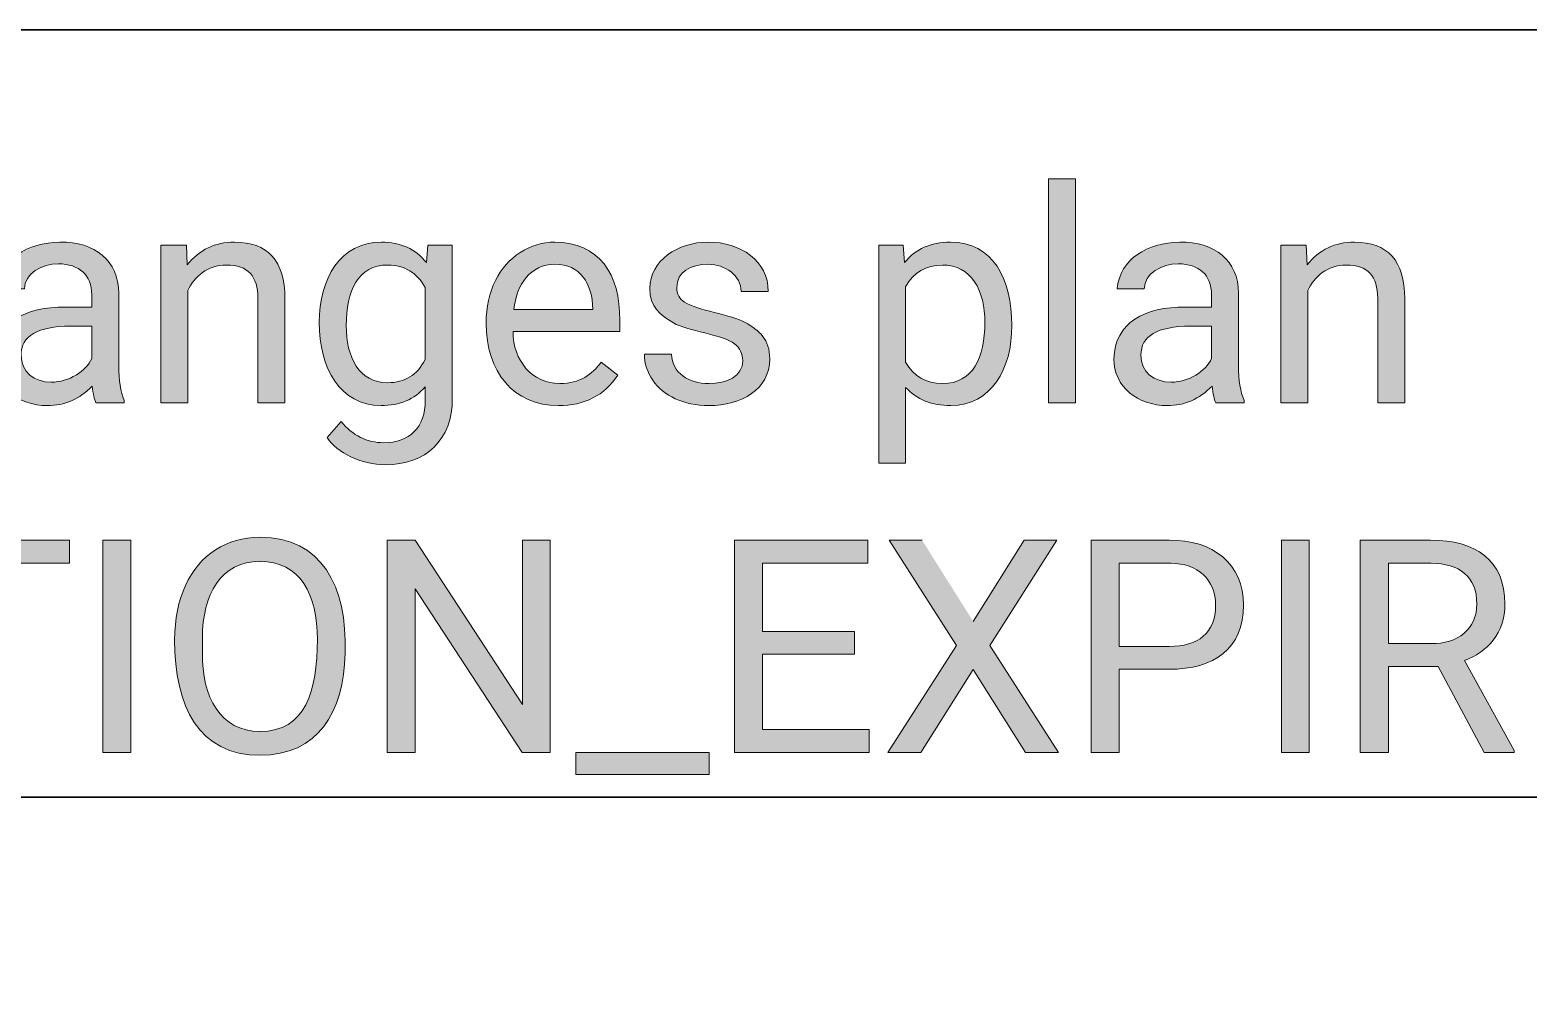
# Model space of a CAD drawing. Extents: x 3 to 1760, y 20 to 1040.
# Drawn here: x 929.1 to 1007.2, y 70 to 120 of the extents above; entities that cross this region are included whole.
import ezdxf

# ---------------------------------------------------------------- set-up
doc = ezdxf.new("R2010")
doc.units = 0
doc.header["$MEASUREMENT"] = 0
doc.layers.add('Layer 1', color=7, linetype='Continuous', lineweight=0)

# ---------------------------------------------------------------- blocks, each defined once
blk = doc.blocks.new('Block_230')
at = {"layer": 'Layer 1', "true_color": 0x282c33, "transparency": 33554687}
h = blk.add_hatch(color=250, dxfattribs=at)
h.dxf.hatch_style = 2
edge = h.paths.add_edge_path()
edge.add_spline(control_points=[(922.292, 107.746), (921.297, 107.746), (920.628, 107.131), (920.287, 106.425), (920.287, 106.425), (920.287, 100.569), (920.287, 100.569), (920.287, 100.569), (918.882, 100.569), (918.882, 100.569), (918.882, 100.569), (918.882, 112.235), (918.882, 112.235), (918.882, 112.235), (920.287, 112.235), (920.287, 112.235), (920.287, 112.235), (920.287, 107.792), (920.287, 107.792), (920.91, 108.559), (921.722, 108.939), (922.717, 108.939), (924.457, 108.939), (925.345, 107.959), (925.345, 105.999), (925.345, 105.999), (925.345, 100.569), (925.345, 100.569), (925.345, 100.569), (923.94, 100.569), (923.94, 100.569), (923.94, 100.569), (923.94, 106.007), (923.94, 106.007), (923.925, 107.169), (923.446, 107.746), (922.292, 107.746)], knot_values=[0, 0, 0, 0, 1, 1, 1, 2, 2, 2, 3, 3, 3, 4, 4, 4, 5, 5, 5, 6, 6, 6, 7, 7, 7, 8, 8, 8, 9, 9, 9, 10, 10, 10, 11, 11, 11, 12, 12, 12, 12], degree=3, periodic=0)
edge.add_line((922.292, 107.746), (922.292, 107.746))
h = blk.add_hatch(color=250, dxfattribs=at)
h.dxf.hatch_style = 2
edge = h.paths.add_edge_path()
edge.add_spline(control_points=[(911.78, 104.784), (911.78, 102.931), (912.365, 101.594), (914.036, 101.564), (915, 101.548), (915.927, 102.27), (915.972, 103.159), (915.972, 103.159), (917.302, 103.159), (917.302, 103.159), (917.119, 101.533), (915.79, 100.417), (914.036, 100.417), (911.635, 100.417), (910.291, 102.255), (910.375, 104.837), (910.458, 107.26), (911.62, 108.886), (914.028, 108.939), (915.828, 108.977), (917.264, 107.686), (917.302, 105.961), (917.302, 105.961), (915.972, 105.961), (915.972, 105.961), (915.919, 106.972), (915.099, 107.8), (914.028, 107.784), (912.441, 107.754), (911.78, 106.523), (911.78, 104.784)], knot_values=[0, 0, 0, 0, 1, 1, 1, 2, 2, 2, 3, 3, 3, 4, 4, 4, 5, 5, 5, 6, 6, 6, 7, 7, 7, 8, 8, 8, 9, 9, 9, 10, 10, 10, 10], degree=3, periodic=0)
edge.add_line((911.78, 104.784), (911.78, 104.784))
h = blk.add_hatch(color=250, dxfattribs=at)
h.dxf.hatch_style = 2
edge = h.paths.add_edge_path()
edge.add_spline(control_points=[(930.647, 108.939), (932.455, 108.969), (933.708, 107.982), (933.708, 106.273), (933.708, 106.273), (933.708, 102.49), (933.708, 102.49), (933.708, 101.738), (933.807, 101.138), (933.997, 100.69), (933.997, 100.69), (933.997, 100.569), (933.997, 100.569), (933.997, 100.569), (932.523, 100.569), (932.523, 100.569), (932.439, 100.728), (932.379, 101.017), (932.326, 101.434), (931.672, 100.758), (930.89, 100.417), (929.986, 100.417), (928.475, 100.417), (927.191, 101.404), (927.214, 102.847), (927.244, 104.754), (928.839, 105.574), (930.936, 105.551), (930.936, 105.551), (932.303, 105.551), (932.303, 105.551), (932.303, 105.551), (932.303, 106.197), (932.303, 106.197), (932.295, 107.222), (931.65, 107.807), (930.563, 107.807), (929.69, 107.807), (928.801, 107.298), (928.794, 106.508), (928.794, 106.508), (927.381, 106.508), (927.381, 106.508), (927.533, 108.065), (928.946, 108.908), (930.647, 108.939)], knot_values=[0, 0, 0, 0, 1, 1, 1, 2, 2, 2, 3, 3, 3, 4, 4, 4, 5, 5, 5, 6, 6, 6, 7, 7, 7, 8, 8, 8, 9, 9, 9, 10, 10, 10, 11, 11, 11, 12, 12, 12, 13, 13, 13, 14, 14, 14, 15, 15, 15, 15], degree=3, periodic=0)
edge = h.paths.add_edge_path()
edge.add_spline(control_points=[(928.619, 103.045), (928.619, 102.156), (929.303, 101.64), (930.191, 101.64), (931.118, 101.64), (932.007, 102.209), (932.303, 102.87), (932.303, 102.87), (932.303, 104.556), (932.303, 104.556), (932.303, 104.556), (931.201, 104.556), (931.201, 104.556), (929.477, 104.556), (928.619, 104.055), (928.619, 103.045)], knot_values=[0, 0, 0, 0, 1, 1, 1, 2, 2, 2, 3, 3, 3, 4, 4, 4, 5, 5, 5, 5], degree=3, periodic=0)
edge.add_line((928.619, 103.045), (928.619, 103.045))
h = blk.add_hatch(color=250, dxfattribs=at)
h.dxf.hatch_style = 2
edge = h.paths.add_edge_path()
edge.add_spline(control_points=[(939.321, 107.746), (938.326, 107.746), (937.658, 107.131), (937.316, 106.425), (937.316, 106.425), (937.316, 100.569), (937.316, 100.569), (937.316, 100.569), (935.911, 100.569), (935.911, 100.569), (935.911, 100.569), (935.911, 108.787), (935.911, 108.787), (935.911, 108.787), (937.24, 108.787), (937.24, 108.787), (937.24, 108.787), (937.285, 107.754), (937.285, 107.754), (937.916, 108.544), (938.736, 108.939), (939.746, 108.939), (941.486, 108.939), (942.374, 107.959), (942.374, 105.999), (942.374, 105.999), (942.374, 100.569), (942.374, 100.569), (942.374, 100.569), (940.969, 100.569), (940.969, 100.569), (940.969, 100.569), (940.969, 106.007), (940.969, 106.007), (940.954, 107.169), (940.475, 107.746), (939.321, 107.746)], knot_values=[0, 0, 0, 0, 1, 1, 1, 2, 2, 2, 3, 3, 3, 4, 4, 4, 5, 5, 5, 6, 6, 6, 7, 7, 7, 8, 8, 8, 9, 9, 9, 10, 10, 10, 11, 11, 11, 12, 12, 12, 12], degree=3, periodic=0)
edge.add_line((939.321, 107.746), (939.321, 107.746))
h = blk.add_hatch(color=250, dxfattribs=at)
h.dxf.hatch_style = 2
edge = h.paths.add_edge_path()
edge.add_spline(control_points=[(947.387, 100.417), (945.253, 100.417), (944.159, 102.384), (944.159, 104.746), (944.159, 107.048), (945.276, 108.939), (947.403, 108.939), (948.405, 108.939), (949.188, 108.582), (949.75, 107.875), (949.75, 107.875), (949.818, 108.787), (949.818, 108.787), (949.818, 108.787), (951.102, 108.787), (951.102, 108.787), (951.102, 108.787), (951.102, 100.766), (951.102, 100.766), (951.132, 98.662), (949.712, 97.318), (947.615, 97.333), (946.362, 97.341), (945.078, 97.948), (944.577, 98.753), (944.577, 98.753), (945.306, 99.596), (945.306, 99.596), (945.906, 98.852), (946.643, 98.48), (947.517, 98.48), (948.884, 98.472), (949.704, 99.308), (949.689, 100.683), (949.689, 100.683), (949.689, 101.389), (949.689, 101.389), (949.127, 100.743), (948.36, 100.417), (947.387, 100.417)], knot_values=[0, 0, 0, 0, 1, 1, 1, 2, 2, 2, 3, 3, 3, 4, 4, 4, 5, 5, 5, 6, 6, 6, 7, 7, 7, 8, 8, 8, 9, 9, 9, 10, 10, 10, 11, 11, 11, 12, 12, 12, 13, 13, 13, 13], degree=3, periodic=0)
edge = h.paths.add_edge_path()
edge.add_spline(control_points=[(947.752, 107.746), (946.165, 107.746), (945.572, 106.394), (945.572, 104.587), (945.572, 102.938), (946.225, 101.609), (947.737, 101.609), (948.625, 101.609), (949.271, 102.012), (949.689, 102.817), (949.689, 102.817), (949.689, 106.569), (949.689, 106.569), (949.256, 107.351), (948.61, 107.746), (947.752, 107.746)], knot_values=[0, 0, 0, 0, 1, 1, 1, 2, 2, 2, 3, 3, 3, 4, 4, 4, 5, 5, 5, 5], degree=3, periodic=0)
edge.add_line((947.752, 107.746), (947.752, 107.746))
h = blk.add_hatch(color=250, dxfattribs=at)
h.dxf.hatch_style = 2
edge = h.paths.add_edge_path()
edge.add_spline(control_points=[(956.707, 101.564), (957.778, 101.564), (958.378, 102.057), (958.872, 102.673), (958.872, 102.673), (959.73, 102.004), (959.73, 102.004), (959.039, 100.948), (958.006, 100.417), (956.631, 100.417), (954.292, 100.409), (952.864, 102.194), (952.864, 104.708), (952.864, 106.402), (953.57, 107.724), (954.633, 108.392), (955.196, 108.757), (955.803, 108.939), (956.456, 108.939), (958.735, 108.924), (959.867, 107.283), (959.836, 104.86), (959.836, 104.86), (959.836, 104.275), (959.836, 104.275), (959.836, 104.275), (954.269, 104.275), (954.269, 104.275), (954.269, 102.779), (955.249, 101.564), (956.707, 101.564)], knot_values=[0, 0, 0, 0, 1, 1, 1, 2, 2, 2, 3, 3, 3, 4, 4, 4, 5, 5, 5, 6, 6, 6, 7, 7, 7, 8, 8, 8, 9, 9, 9, 10, 10, 10, 10], degree=3, periodic=0)
edge = h.paths.add_edge_path()
edge.add_spline(control_points=[(958.431, 105.43), (958.408, 106.797), (957.763, 107.784), (956.456, 107.784), (955.165, 107.784), (954.451, 106.721), (954.314, 105.43), (954.314, 105.43), (958.431, 105.43), (958.431, 105.43)], knot_values=[0, 0, 0, 0, 1, 1, 1, 2, 2, 2, 3, 3, 3, 3], degree=3, periodic=0)
edge.add_line((958.431, 105.43), (958.431, 105.43))
h = blk.add_hatch(color=250, dxfattribs=at)
h.dxf.hatch_style = 2
edge = h.paths.add_edge_path()
edge.add_spline(control_points=[(964.485, 101.564), (965.404, 101.564), (966.247, 101.936), (966.247, 102.749), (966.247, 103.128), (966.095, 103.417), (965.822, 103.637), (965.267, 104.093), (963.285, 104.336), (962.632, 104.723), (961.933, 105.141), (961.401, 105.559), (961.401, 106.531), (961.401, 107.974), (962.859, 108.939), (964.439, 108.939), (966.133, 108.939), (967.584, 107.959), (967.576, 106.372), (967.576, 106.372), (966.163, 106.372), (966.163, 106.372), (966.163, 107.192), (965.328, 107.784), (964.439, 107.784), (963.535, 107.784), (962.806, 107.382), (962.806, 106.577), (962.806, 106.235), (962.943, 105.984), (963.209, 105.809), (963.786, 105.415), (965.723, 105.126), (966.369, 104.754), (967.113, 104.321), (967.652, 103.88), (967.652, 102.847), (967.652, 101.267), (966.171, 100.417), (964.485, 100.417), (963.148, 100.417), (962.1, 100.933), (961.553, 101.738), (961.264, 102.156), (961.12, 102.612), (961.12, 103.098), (961.12, 103.098), (962.525, 103.098), (962.525, 103.098), (962.571, 102.118), (963.406, 101.564), (964.485, 101.564)], knot_values=[0, 0, 0, 0, 1, 1, 1, 2, 2, 2, 3, 3, 3, 4, 4, 4, 5, 5, 5, 6, 6, 6, 7, 7, 7, 8, 8, 8, 9, 9, 9, 10, 10, 10, 11, 11, 11, 12, 12, 12, 13, 13, 13, 14, 14, 14, 15, 15, 15, 16, 16, 16, 17, 17, 17, 17], degree=3, periodic=0)
edge.add_line((964.485, 101.564), (964.485, 101.564))
at = {"layer": 'Layer 1'}
for points, knots in [([(922.292, 107.746), (921.297, 107.746), (920.628, 107.131), (920.287, 106.425), (920.287, 106.425), (920.287, 100.569), (920.287, 100.569), (920.287, 100.569), (918.882, 100.569), (918.882, 100.569), (918.882, 100.569), (918.882, 112.235), (918.882, 112.235), (918.882, 112.235), (920.287, 112.235), (920.287, 112.235), (920.287, 112.235), (920.287, 107.792), (920.287, 107.792), (920.91, 108.559), (921.722, 108.939), (922.717, 108.939), (924.457, 108.939), (925.345, 107.959), (925.345, 105.999), (925.345, 105.999), (925.345, 100.569), (925.345, 100.569), (925.345, 100.569), (923.94, 100.569), (923.94, 100.569), (923.94, 100.569), (923.94, 106.007), (923.94, 106.007), (923.925, 107.169), (923.446, 107.746), (922.292, 107.746)], [0, 0, 0, 0, 1, 1, 1, 2, 2, 2, 3, 3, 3, 4, 4, 4, 5, 5, 5, 6, 6, 6, 7, 7, 7, 8, 8, 8, 9, 9, 9, 10, 10, 10, 11, 11, 11, 12, 12, 12, 12]), ([(911.78, 104.784), (911.78, 102.931), (912.365, 101.594), (914.036, 101.564), (915, 101.548), (915.927, 102.27), (915.972, 103.159), (915.972, 103.159), (917.302, 103.159), (917.302, 103.159), (917.119, 101.533), (915.79, 100.417), (914.036, 100.417), (911.635, 100.417), (910.291, 102.255), (910.375, 104.837), (910.458, 107.26), (911.62, 108.886), (914.028, 108.939), (915.828, 108.977), (917.264, 107.686), (917.302, 105.961), (917.302, 105.961), (915.972, 105.961), (915.972, 105.961), (915.919, 106.972), (915.099, 107.8), (914.028, 107.784), (912.441, 107.754), (911.78, 106.523), (911.78, 104.784)], [0, 0, 0, 0, 1, 1, 1, 2, 2, 2, 3, 3, 3, 4, 4, 4, 5, 5, 5, 6, 6, 6, 7, 7, 7, 8, 8, 8, 9, 9, 9, 10, 10, 10, 10]), ([(930.647, 108.939), (932.455, 108.969), (933.708, 107.982), (933.708, 106.273), (933.708, 106.273), (933.708, 102.49), (933.708, 102.49), (933.708, 101.738), (933.807, 101.138), (933.997, 100.69), (933.997, 100.69), (933.997, 100.569), (933.997, 100.569), (933.997, 100.569), (932.523, 100.569), (932.523, 100.569), (932.439, 100.728), (932.379, 101.017), (932.326, 101.434), (931.672, 100.758), (930.89, 100.417), (929.986, 100.417), (928.475, 100.417), (927.191, 101.404), (927.214, 102.847), (927.244, 104.754), (928.839, 105.574), (930.936, 105.551), (930.936, 105.551), (932.303, 105.551), (932.303, 105.551), (932.303, 105.551), (932.303, 106.197), (932.303, 106.197), (932.295, 107.222), (931.65, 107.807), (930.563, 107.807), (929.69, 107.807), (928.801, 107.298), (928.794, 106.508), (928.794, 106.508), (927.381, 106.508), (927.381, 106.508), (927.533, 108.065), (928.946, 108.908), (930.647, 108.939)], [0, 0, 0, 0, 1, 1, 1, 2, 2, 2, 3, 3, 3, 4, 4, 4, 5, 5, 5, 6, 6, 6, 7, 7, 7, 8, 8, 8, 9, 9, 9, 10, 10, 10, 11, 11, 11, 12, 12, 12, 13, 13, 13, 14, 14, 14, 15, 15, 15, 15]), ([(939.321, 107.746), (938.326, 107.746), (937.658, 107.131), (937.316, 106.425), (937.316, 106.425), (937.316, 100.569), (937.316, 100.569), (937.316, 100.569), (935.911, 100.569), (935.911, 100.569), (935.911, 100.569), (935.911, 108.787), (935.911, 108.787), (935.911, 108.787), (937.24, 108.787), (937.24, 108.787), (937.24, 108.787), (937.285, 107.754), (937.285, 107.754), (937.916, 108.544), (938.736, 108.939), (939.746, 108.939), (941.486, 108.939), (942.374, 107.959), (942.374, 105.999), (942.374, 105.999), (942.374, 100.569), (942.374, 100.569), (942.374, 100.569), (940.969, 100.569), (940.969, 100.569), (940.969, 100.569), (940.969, 106.007), (940.969, 106.007), (940.954, 107.169), (940.475, 107.746), (939.321, 107.746)], [0, 0, 0, 0, 1, 1, 1, 2, 2, 2, 3, 3, 3, 4, 4, 4, 5, 5, 5, 6, 6, 6, 7, 7, 7, 8, 8, 8, 9, 9, 9, 10, 10, 10, 11, 11, 11, 12, 12, 12, 12]), ([(947.387, 100.417), (945.253, 100.417), (944.159, 102.384), (944.159, 104.746), (944.159, 107.048), (945.276, 108.939), (947.403, 108.939), (948.405, 108.939), (949.188, 108.582), (949.75, 107.875), (949.75, 107.875), (949.818, 108.787), (949.818, 108.787), (949.818, 108.787), (951.102, 108.787), (951.102, 108.787), (951.102, 108.787), (951.102, 100.766), (951.102, 100.766), (951.132, 98.662), (949.712, 97.318), (947.615, 97.333), (946.362, 97.341), (945.078, 97.948), (944.577, 98.753), (944.577, 98.753), (945.306, 99.596), (945.306, 99.596), (945.906, 98.852), (946.643, 98.48), (947.517, 98.48), (948.884, 98.472), (949.704, 99.308), (949.689, 100.683), (949.689, 100.683), (949.689, 101.389), (949.689, 101.389), (949.127, 100.743), (948.36, 100.417), (947.387, 100.417)], [0, 0, 0, 0, 1, 1, 1, 2, 2, 2, 3, 3, 3, 4, 4, 4, 5, 5, 5, 6, 6, 6, 7, 7, 7, 8, 8, 8, 9, 9, 9, 10, 10, 10, 11, 11, 11, 12, 12, 12, 13, 13, 13, 13]), ([(956.707, 101.564), (957.778, 101.564), (958.378, 102.057), (958.872, 102.673), (958.872, 102.673), (959.73, 102.004), (959.73, 102.004), (959.039, 100.948), (958.006, 100.417), (956.631, 100.417), (954.292, 100.409), (952.864, 102.194), (952.864, 104.708), (952.864, 106.402), (953.57, 107.724), (954.633, 108.392), (955.196, 108.757), (955.803, 108.939), (956.456, 108.939), (958.735, 108.924), (959.867, 107.283), (959.836, 104.86), (959.836, 104.86), (959.836, 104.275), (959.836, 104.275), (959.836, 104.275), (954.269, 104.275), (954.269, 104.275), (954.269, 102.779), (955.249, 101.564), (956.707, 101.564)], [0, 0, 0, 0, 1, 1, 1, 2, 2, 2, 3, 3, 3, 4, 4, 4, 5, 5, 5, 6, 6, 6, 7, 7, 7, 8, 8, 8, 9, 9, 9, 10, 10, 10, 10]), ([(964.485, 101.564), (965.404, 101.564), (966.247, 101.936), (966.247, 102.749), (966.247, 103.128), (966.095, 103.417), (965.822, 103.637), (965.267, 104.093), (963.285, 104.336), (962.632, 104.723), (961.933, 105.141), (961.401, 105.559), (961.401, 106.531), (961.401, 107.974), (962.859, 108.939), (964.439, 108.939), (966.133, 108.939), (967.584, 107.959), (967.576, 106.372), (967.576, 106.372), (966.163, 106.372), (966.163, 106.372), (966.163, 107.192), (965.328, 107.784), (964.439, 107.784), (963.535, 107.784), (962.806, 107.382), (962.806, 106.577), (962.806, 106.235), (962.943, 105.984), (963.209, 105.809), (963.786, 105.415), (965.723, 105.126), (966.369, 104.754), (967.113, 104.321), (967.652, 103.88), (967.652, 102.847), (967.652, 101.267), (966.171, 100.417), (964.485, 100.417), (963.148, 100.417), (962.1, 100.933), (961.553, 101.738), (961.264, 102.156), (961.12, 102.612), (961.12, 103.098), (961.12, 103.098), (962.525, 103.098), (962.525, 103.098), (962.571, 102.118), (963.406, 101.564), (964.485, 101.564)], [0, 0, 0, 0, 1, 1, 1, 2, 2, 2, 3, 3, 3, 4, 4, 4, 5, 5, 5, 6, 6, 6, 7, 7, 7, 8, 8, 8, 9, 9, 9, 10, 10, 10, 11, 11, 11, 12, 12, 12, 13, 13, 13, 14, 14, 14, 15, 15, 15, 16, 16, 16, 17, 17, 17, 17]), ([(947.752, 107.746), (946.165, 107.746), (945.572, 106.394), (945.572, 104.587), (945.572, 102.938), (946.225, 101.609), (947.737, 101.609), (948.625, 101.609), (949.271, 102.012), (949.689, 102.817), (949.689, 102.817), (949.689, 106.569), (949.689, 106.569), (949.256, 107.351), (948.61, 107.746), (947.752, 107.746)], [0, 0, 0, 0, 1, 1, 1, 2, 2, 2, 3, 3, 3, 4, 4, 4, 5, 5, 5, 5]), ([(958.431, 105.43), (958.408, 106.797), (957.763, 107.784), (956.456, 107.784), (955.165, 107.784), (954.451, 106.721), (954.314, 105.43), (954.314, 105.43), (958.431, 105.43), (958.431, 105.43)], [0, 0, 0, 0, 1, 1, 1, 2, 2, 2, 3, 3, 3, 3]), ([(928.619, 103.045), (928.619, 102.156), (929.303, 101.64), (930.191, 101.64), (931.118, 101.64), (932.007, 102.209), (932.303, 102.87), (932.303, 102.87), (932.303, 104.556), (932.303, 104.556), (932.303, 104.556), (931.201, 104.556), (931.201, 104.556), (929.477, 104.556), (928.619, 104.055), (928.619, 103.045)], [0, 0, 0, 0, 1, 1, 1, 2, 2, 2, 3, 3, 3, 4, 4, 4, 5, 5, 5, 5])]:
    blk.add_open_spline(points, degree=3, knots=knots, dxfattribs=at)
blk = doc.blocks.new('Block_229')
at = {"layer": 'Layer 1'}
blk.add_blockref('Block_230', (0, 0), dxfattribs=at)
blk = doc.blocks.new('Block_232')
at = {"layer": 'Layer 1', "true_color": 0x282c33, "transparency": 33554687}
h = blk.add_hatch(color=250, dxfattribs=at)
h.dxf.hatch_style = 2
edge = h.paths.add_edge_path()
edge.add_spline(control_points=[(983.587, 100.569), (983.587, 100.569), (982.182, 100.569), (982.182, 100.569), (982.182, 100.569), (982.182, 112.235), (982.182, 112.235), (982.182, 112.235), (983.587, 112.235), (983.587, 112.235), (983.587, 112.235), (983.587, 100.569), (983.587, 100.569)], knot_values=[0, 0, 0, 0, 1, 1, 1, 2, 2, 2, 3, 3, 3, 4, 4, 4, 4], degree=3, periodic=0)
edge.add_line((983.587, 100.569), (983.587, 100.569))
h = blk.add_hatch(color=250, dxfattribs=at)
h.dxf.hatch_style = 2
edge = h.paths.add_edge_path()
edge.add_spline(control_points=[(977.071, 108.939), (979.281, 108.939), (980.276, 107.032), (980.276, 104.587), (980.276, 102.331), (979.205, 100.424), (977.093, 100.417), (976.098, 100.417), (975.308, 100.736), (974.739, 101.366), (974.739, 101.366), (974.739, 97.409), (974.739, 97.409), (974.739, 97.409), (973.334, 97.409), (973.334, 97.409), (973.334, 97.409), (973.334, 108.787), (973.334, 108.787), (973.334, 108.787), (974.617, 108.787), (974.617, 108.787), (974.617, 108.787), (974.686, 107.875), (974.686, 107.875), (975.255, 108.582), (976.053, 108.939), (977.071, 108.939)], knot_values=[0, 0, 0, 0, 1, 1, 1, 2, 2, 2, 3, 3, 3, 4, 4, 4, 5, 5, 5, 6, 6, 6, 7, 7, 7, 8, 8, 8, 9, 9, 9, 9], degree=3, periodic=0)
edge = h.paths.add_edge_path()
edge.add_spline(control_points=[(976.668, 101.564), (978.24, 101.564), (978.871, 102.931), (978.871, 104.746), (978.871, 106.402), (978.172, 107.746), (976.653, 107.746), (975.802, 107.746), (975.164, 107.367), (974.739, 106.615), (974.739, 106.615), (974.739, 102.688), (974.739, 102.688), (975.156, 101.936), (975.802, 101.564), (976.668, 101.564)], knot_values=[0, 0, 0, 0, 1, 1, 1, 2, 2, 2, 3, 3, 3, 4, 4, 4, 5, 5, 5, 5], degree=3, periodic=0)
edge.add_line((976.668, 101.564), (976.668, 101.564))
h = blk.add_hatch(color=250, dxfattribs=at)
h.dxf.hatch_style = 2
edge = h.paths.add_edge_path()
edge.add_spline(control_points=[(989.033, 108.939), (990.841, 108.969), (992.094, 107.982), (992.094, 106.273), (992.094, 106.273), (992.094, 102.49), (992.094, 102.49), (992.094, 101.738), (992.193, 101.138), (992.383, 100.69), (992.383, 100.69), (992.383, 100.569), (992.383, 100.569), (992.383, 100.569), (990.909, 100.569), (990.909, 100.569), (990.826, 100.728), (990.765, 101.017), (990.712, 101.434), (990.059, 100.758), (989.276, 100.417), (988.373, 100.417), (986.861, 100.417), (985.577, 101.404), (985.6, 102.847), (985.631, 104.754), (987.226, 105.574), (989.322, 105.551), (989.322, 105.551), (990.689, 105.551), (990.689, 105.551), (990.689, 105.551), (990.689, 106.197), (990.689, 106.197), (990.682, 107.222), (990.036, 107.807), (988.95, 107.807), (988.076, 107.807), (987.188, 107.298), (987.18, 106.508), (987.18, 106.508), (985.767, 106.508), (985.767, 106.508), (985.919, 108.065), (987.332, 108.908), (989.033, 108.939)], knot_values=[0, 0, 0, 0, 1, 1, 1, 2, 2, 2, 3, 3, 3, 4, 4, 4, 5, 5, 5, 6, 6, 6, 7, 7, 7, 8, 8, 8, 9, 9, 9, 10, 10, 10, 11, 11, 11, 12, 12, 12, 13, 13, 13, 14, 14, 14, 15, 15, 15, 15], degree=3, periodic=0)
edge = h.paths.add_edge_path()
edge.add_spline(control_points=[(987.005, 103.045), (987.005, 102.156), (987.689, 101.64), (988.578, 101.64), (989.504, 101.64), (990.393, 102.209), (990.689, 102.87), (990.689, 102.87), (990.689, 104.556), (990.689, 104.556), (990.689, 104.556), (989.588, 104.556), (989.588, 104.556), (987.864, 104.556), (987.005, 104.055), (987.005, 103.045)], knot_values=[0, 0, 0, 0, 1, 1, 1, 2, 2, 2, 3, 3, 3, 4, 4, 4, 5, 5, 5, 5], degree=3, periodic=0)
edge.add_line((987.005, 103.045), (987.005, 103.045))
h = blk.add_hatch(color=250, dxfattribs=at)
h.dxf.hatch_style = 2
edge = h.paths.add_edge_path()
edge.add_spline(control_points=[(997.707, 107.746), (996.712, 107.746), (996.044, 107.131), (995.702, 106.425), (995.702, 106.425), (995.702, 100.569), (995.702, 100.569), (995.702, 100.569), (994.297, 100.569), (994.297, 100.569), (994.297, 100.569), (994.297, 108.787), (994.297, 108.787), (994.297, 108.787), (995.626, 108.787), (995.626, 108.787), (995.626, 108.787), (995.672, 107.754), (995.672, 107.754), (996.302, 108.544), (997.123, 108.939), (998.133, 108.939), (999.872, 108.939), (1000.761, 107.959), (1000.761, 105.999), (1000.761, 105.999), (1000.761, 100.569), (1000.761, 100.569), (1000.761, 100.569), (999.356, 100.569), (999.356, 100.569), (999.356, 100.569), (999.356, 106.007), (999.356, 106.007), (999.34, 107.169), (998.862, 107.746), (997.707, 107.746)], knot_values=[0, 0, 0, 0, 1, 1, 1, 2, 2, 2, 3, 3, 3, 4, 4, 4, 5, 5, 5, 6, 6, 6, 7, 7, 7, 8, 8, 8, 9, 9, 9, 10, 10, 10, 11, 11, 11, 12, 12, 12, 12], degree=3, periodic=0)
edge.add_line((997.707, 107.746), (997.707, 107.746))
at = {"layer": 'Layer 1'}
for points, knots in [([(983.587, 100.569), (983.587, 100.569), (982.182, 100.569), (982.182, 100.569), (982.182, 100.569), (982.182, 112.235), (982.182, 112.235), (982.182, 112.235), (983.587, 112.235), (983.587, 112.235), (983.587, 112.235), (983.587, 100.569), (983.587, 100.569)], [0, 0, 0, 0, 1, 1, 1, 2, 2, 2, 3, 3, 3, 4, 4, 4, 4]), ([(977.071, 108.939), (979.281, 108.939), (980.276, 107.032), (980.276, 104.587), (980.276, 102.331), (979.205, 100.424), (977.093, 100.417), (976.098, 100.417), (975.308, 100.736), (974.739, 101.366), (974.739, 101.366), (974.739, 97.409), (974.739, 97.409), (974.739, 97.409), (973.334, 97.409), (973.334, 97.409), (973.334, 97.409), (973.334, 108.787), (973.334, 108.787), (973.334, 108.787), (974.617, 108.787), (974.617, 108.787), (974.617, 108.787), (974.686, 107.875), (974.686, 107.875), (975.255, 108.582), (976.053, 108.939), (977.071, 108.939)], [0, 0, 0, 0, 1, 1, 1, 2, 2, 2, 3, 3, 3, 4, 4, 4, 5, 5, 5, 6, 6, 6, 7, 7, 7, 8, 8, 8, 9, 9, 9, 9]), ([(989.033, 108.939), (990.841, 108.969), (992.094, 107.982), (992.094, 106.273), (992.094, 106.273), (992.094, 102.49), (992.094, 102.49), (992.094, 101.738), (992.193, 101.138), (992.383, 100.69), (992.383, 100.69), (992.383, 100.569), (992.383, 100.569), (992.383, 100.569), (990.909, 100.569), (990.909, 100.569), (990.826, 100.728), (990.765, 101.017), (990.712, 101.434), (990.059, 100.758), (989.276, 100.417), (988.373, 100.417), (986.861, 100.417), (985.577, 101.404), (985.6, 102.847), (985.631, 104.754), (987.226, 105.574), (989.322, 105.551), (989.322, 105.551), (990.689, 105.551), (990.689, 105.551), (990.689, 105.551), (990.689, 106.197), (990.689, 106.197), (990.682, 107.222), (990.036, 107.807), (988.95, 107.807), (988.076, 107.807), (987.188, 107.298), (987.18, 106.508), (987.18, 106.508), (985.767, 106.508), (985.767, 106.508), (985.919, 108.065), (987.332, 108.908), (989.033, 108.939)], [0, 0, 0, 0, 1, 1, 1, 2, 2, 2, 3, 3, 3, 4, 4, 4, 5, 5, 5, 6, 6, 6, 7, 7, 7, 8, 8, 8, 9, 9, 9, 10, 10, 10, 11, 11, 11, 12, 12, 12, 13, 13, 13, 14, 14, 14, 15, 15, 15, 15]), ([(997.707, 107.746), (996.712, 107.746), (996.044, 107.131), (995.702, 106.425), (995.702, 106.425), (995.702, 100.569), (995.702, 100.569), (995.702, 100.569), (994.297, 100.569), (994.297, 100.569), (994.297, 100.569), (994.297, 108.787), (994.297, 108.787), (994.297, 108.787), (995.626, 108.787), (995.626, 108.787), (995.626, 108.787), (995.672, 107.754), (995.672, 107.754), (996.302, 108.544), (997.123, 108.939), (998.133, 108.939), (999.872, 108.939), (1000.761, 107.959), (1000.761, 105.999), (1000.761, 105.999), (1000.761, 100.569), (1000.761, 100.569), (1000.761, 100.569), (999.356, 100.569), (999.356, 100.569), (999.356, 100.569), (999.356, 106.007), (999.356, 106.007), (999.34, 107.169), (998.862, 107.746), (997.707, 107.746)], [0, 0, 0, 0, 1, 1, 1, 2, 2, 2, 3, 3, 3, 4, 4, 4, 5, 5, 5, 6, 6, 6, 7, 7, 7, 8, 8, 8, 9, 9, 9, 10, 10, 10, 11, 11, 11, 12, 12, 12, 12]), ([(976.668, 101.564), (978.24, 101.564), (978.871, 102.931), (978.871, 104.746), (978.871, 106.402), (978.172, 107.746), (976.653, 107.746), (975.802, 107.746), (975.164, 107.367), (974.739, 106.615), (974.739, 106.615), (974.739, 102.688), (974.739, 102.688), (975.156, 101.936), (975.802, 101.564), (976.668, 101.564)], [0, 0, 0, 0, 1, 1, 1, 2, 2, 2, 3, 3, 3, 4, 4, 4, 5, 5, 5, 5]), ([(987.005, 103.045), (987.005, 102.156), (987.689, 101.64), (988.578, 101.64), (989.504, 101.64), (990.393, 102.209), (990.689, 102.87), (990.689, 102.87), (990.689, 104.556), (990.689, 104.556), (990.689, 104.556), (989.588, 104.556), (989.588, 104.556), (987.864, 104.556), (987.005, 104.055), (987.005, 103.045)], [0, 0, 0, 0, 1, 1, 1, 2, 2, 2, 3, 3, 3, 4, 4, 4, 5, 5, 5, 5])]:
    blk.add_open_spline(points, degree=3, knots=knots, dxfattribs=at)
blk = doc.blocks.new('Block_231')
at = {"layer": 'Layer 1'}
blk.add_blockref('Block_232', (0, 0), dxfattribs=at)
blk = doc.blocks.new('Block_234')
at = {"layer": 'Layer 1', "true_color": 0x282c33, "transparency": 33554687}
h = blk.add_hatch(color=250, dxfattribs=at)
h.dxf.hatch_style = 2
edge = h.paths.add_edge_path()
edge.add_spline(control_points=[(931.141, 92.198), (931.141, 92.198), (927.586, 92.198), (927.586, 92.198), (927.586, 92.198), (927.586, 82.339), (927.586, 82.339), (927.586, 82.339), (926.135, 82.339), (926.135, 82.339), (926.135, 82.339), (926.135, 92.198), (926.135, 92.198), (926.135, 92.198), (922.588, 92.198), (922.588, 92.198), (922.588, 92.198), (922.588, 93.398), (922.588, 93.398), (922.588, 93.398), (931.141, 93.398), (931.141, 93.398), (931.141, 93.398), (931.141, 92.198), (931.141, 92.198)], knot_values=[0, 0, 0, 0, 1, 1, 1, 2, 2, 2, 3, 3, 3, 4, 4, 4, 5, 5, 5, 6, 6, 6, 7, 7, 7, 8, 8, 8, 8], degree=3, periodic=0)
edge.add_line((931.141, 92.198), (931.141, 92.198))
h = blk.add_hatch(color=250, dxfattribs=at)
h.dxf.hatch_style = 2
edge = h.paths.add_edge_path()
edge.add_spline(control_points=[(934.346, 82.339), (934.346, 82.339), (932.888, 82.339), (932.888, 82.339), (932.888, 82.339), (932.888, 93.398), (932.888, 93.398), (932.888, 93.398), (934.346, 93.398), (934.346, 93.398), (934.346, 93.398), (934.346, 82.339), (934.346, 82.339)], knot_values=[0, 0, 0, 0, 1, 1, 1, 2, 2, 2, 3, 3, 3, 4, 4, 4, 4], degree=3, periodic=0)
edge.add_line((934.346, 82.339), (934.346, 82.339))
h = blk.add_hatch(color=250, dxfattribs=at)
h.dxf.hatch_style = 2
edge = h.paths.add_edge_path()
edge.add_spline(control_points=[(941.068, 93.55), (944.304, 93.55), (945.618, 91.021), (945.519, 87.512), (945.435, 84.413), (944.099, 82.187), (941.083, 82.187), (937.878, 82.187), (936.625, 84.717), (936.625, 88.211), (936.625, 90.353), (937.43, 92.062), (938.751, 92.897), (939.427, 93.322), (940.194, 93.55), (941.068, 93.55)], knot_values=[0, 0, 0, 0, 1, 1, 1, 2, 2, 2, 3, 3, 3, 4, 4, 4, 5, 5, 5, 5], degree=3, periodic=0)
edge = h.paths.add_edge_path()
edge.add_spline(control_points=[(941.083, 83.426), (943.453, 83.426), (944.068, 85.545), (944.068, 88.226), (944.068, 90.565), (943.187, 92.297), (941.068, 92.297), (939.025, 92.297), (938.075, 90.535), (938.075, 88.325), (938.075, 88.325), (938.075, 87.512), (938.075, 87.512), (938.045, 85.248), (939.01, 83.426), (941.083, 83.426)], knot_values=[0, 0, 0, 0, 1, 1, 1, 2, 2, 2, 3, 3, 3, 4, 4, 4, 5, 5, 5, 5], degree=3, periodic=0)
edge.add_line((941.083, 83.426), (941.083, 83.426))
h = blk.add_hatch(color=250, dxfattribs=at)
h.dxf.hatch_style = 2
edge = h.paths.add_edge_path()
edge.add_spline(control_points=[(956.206, 82.339), (956.206, 82.339), (954.74, 82.339), (954.74, 82.339), (954.74, 82.339), (949.172, 90.861), (949.172, 90.861), (949.172, 90.861), (949.172, 82.339), (949.172, 82.339), (949.172, 82.339), (947.706, 82.339), (947.706, 82.339), (947.706, 82.339), (947.706, 93.398), (947.706, 93.398), (947.706, 93.398), (949.172, 93.398), (949.172, 93.398), (949.172, 93.398), (954.755, 84.838), (954.755, 84.838), (954.755, 84.838), (954.755, 93.398), (954.755, 93.398), (954.755, 93.398), (956.206, 93.398), (956.206, 93.398), (956.206, 93.398), (956.206, 82.339), (956.206, 82.339)], knot_values=[0, 0, 0, 0, 1, 1, 1, 2, 2, 2, 3, 3, 3, 4, 4, 4, 5, 5, 5, 6, 6, 6, 7, 7, 7, 8, 8, 8, 9, 9, 9, 10, 10, 10, 10], degree=3, periodic=0)
edge.add_line((956.206, 82.339), (956.206, 82.339))
h = blk.add_hatch(color=250, dxfattribs=at)
h.dxf.hatch_style = 2
edge = h.paths.add_edge_path()
edge.add_spline(control_points=[(972.065, 87.451), (972.065, 87.451), (967.272, 87.451), (967.272, 87.451), (967.272, 87.451), (967.272, 83.532), (967.272, 83.532), (967.272, 83.532), (972.84, 83.532), (972.84, 83.532), (972.84, 83.532), (972.84, 82.339), (972.84, 82.339), (972.84, 82.339), (965.814, 82.339), (965.814, 82.339), (965.814, 82.339), (965.814, 93.398), (965.814, 93.398), (965.814, 93.398), (972.764, 93.398), (972.764, 93.398), (972.764, 93.398), (972.764, 92.198), (972.764, 92.198), (972.764, 92.198), (967.272, 92.198), (967.272, 92.198), (967.272, 92.198), (967.272, 88.644), (967.272, 88.644), (967.272, 88.644), (972.065, 88.644), (972.065, 88.644), (972.065, 88.644), (972.065, 87.451), (972.065, 87.451)], knot_values=[0, 0, 0, 0, 1, 1, 1, 2, 2, 2, 3, 3, 3, 4, 4, 4, 5, 5, 5, 6, 6, 6, 7, 7, 7, 8, 8, 8, 9, 9, 9, 10, 10, 10, 11, 11, 11, 12, 12, 12, 12], degree=3, periodic=0)
edge.add_line((972.065, 87.451), (972.065, 87.451))
h = blk.add_hatch(color=250, dxfattribs=at)
h.dxf.hatch_style = 2
edge = h.paths.add_edge_path()
edge.add_spline(control_points=[(978.263, 89.16), (978.263, 89.16), (980.914, 93.398), (980.914, 93.398), (980.914, 93.398), (982.63, 93.398), (982.63, 93.398), (982.63, 93.398), (979.137, 87.914), (979.137, 87.914), (979.137, 87.914), (982.714, 82.339), (982.714, 82.339), (982.714, 82.339), (980.982, 82.339), (980.982, 82.339), (980.982, 82.339), (978.263, 86.654), (978.263, 86.654), (978.263, 86.654), (975.529, 82.339), (975.529, 82.339), (975.529, 82.339), (973.804, 82.339), (973.804, 82.339), (973.804, 82.339), (977.39, 87.914), (977.39, 87.914), (977.39, 87.914), (973.888, 93.398), (973.888, 93.398), (973.888, 93.398), (975.597, 93.398), (975.597, 93.398)], knot_values=[0, 0, 0, 0, 1, 1, 1, 2, 2, 2, 3, 3, 3, 4, 4, 4, 5, 5, 5, 6, 6, 6, 7, 7, 7, 8, 8, 8, 9, 9, 9, 10, 10, 10, 11, 11, 11, 11], degree=3, periodic=0)
edge.add_line((975.597, 93.398), (978.263, 89.16))
h = blk.add_hatch(color=250, dxfattribs=at)
h.dxf.hatch_style = 2
edge = h.paths.add_edge_path()
edge.add_spline(control_points=[(992.36, 90.018), (992.353, 87.763), (990.826, 86.669), (988.471, 86.669), (988.471, 86.669), (985.866, 86.669), (985.866, 86.669), (985.866, 86.669), (985.866, 82.339), (985.866, 82.339), (985.866, 82.339), (984.408, 82.339), (984.408, 82.339), (984.408, 82.339), (984.408, 93.398), (984.408, 93.398), (984.408, 93.398), (988.487, 93.398), (988.487, 93.398), (990.742, 93.444), (992.36, 92.153), (992.36, 90.018)], knot_values=[0, 0, 0, 0, 1, 1, 1, 2, 2, 2, 3, 3, 3, 4, 4, 4, 5, 5, 5, 6, 6, 6, 7, 7, 7, 7], degree=3, periodic=0)
edge = h.paths.add_edge_path()
edge.add_spline(control_points=[(990.902, 90.003), (990.91, 91.355), (989.945, 92.191), (988.57, 92.198), (988.57, 92.198), (985.866, 92.198), (985.866, 92.198), (985.866, 92.198), (985.866, 87.861), (985.866, 87.861), (985.866, 87.861), (988.487, 87.861), (988.487, 87.861), (989.975, 87.854), (990.902, 88.56), (990.902, 90.003)], knot_values=[0, 0, 0, 0, 1, 1, 1, 2, 2, 2, 3, 3, 3, 4, 4, 4, 5, 5, 5, 5], degree=3, periodic=0)
edge.add_line((990.902, 90.003), (990.902, 90.003))
h = blk.add_hatch(color=250, dxfattribs=at)
h.dxf.hatch_style = 2
edge = h.paths.add_edge_path()
edge.add_spline(control_points=[(995.786, 82.339), (995.786, 82.339), (994.327, 82.339), (994.327, 82.339), (994.327, 82.339), (994.327, 93.398), (994.327, 93.398), (994.327, 93.398), (995.786, 93.398), (995.786, 93.398), (995.786, 93.398), (995.786, 82.339), (995.786, 82.339)], knot_values=[0, 0, 0, 0, 1, 1, 1, 2, 2, 2, 3, 3, 3, 4, 4, 4, 4], degree=3, periodic=0)
edge.add_line((995.786, 82.339), (995.786, 82.339))
h = blk.add_hatch(color=250, dxfattribs=at)
h.dxf.hatch_style = 2
edge = h.paths.add_edge_path()
edge.add_spline(control_points=[(1005.987, 90.072), (1005.987, 88.545), (1005.06, 87.565), (1003.875, 87.125), (1003.875, 87.125), (1006.473, 82.431), (1006.473, 82.431), (1006.473, 82.431), (1006.473, 82.339), (1006.473, 82.339), (1006.473, 82.339), (1004.908, 82.339), (1004.908, 82.339), (1004.908, 82.339), (1002.508, 86.813), (1002.508, 86.813), (1002.508, 86.813), (999.91, 86.813), (999.91, 86.813), (999.91, 86.813), (999.91, 82.339), (999.91, 82.339), (999.91, 82.339), (998.444, 82.339), (998.444, 82.339), (998.444, 82.339), (998.444, 93.398), (998.444, 93.398), (998.444, 93.398), (1002.105, 93.398), (1002.105, 93.398), (1004.46, 93.414), (1005.987, 92.343), (1005.987, 90.072)], knot_values=[0, 0, 0, 0, 1, 1, 1, 2, 2, 2, 3, 3, 3, 4, 4, 4, 5, 5, 5, 6, 6, 6, 7, 7, 7, 8, 8, 8, 9, 9, 9, 10, 10, 10, 11, 11, 11, 11], degree=3, periodic=0)
edge = h.paths.add_edge_path()
edge.add_spline(control_points=[(1004.521, 90.072), (1004.521, 91.492), (1003.609, 92.198), (1002.143, 92.198), (1002.143, 92.198), (999.91, 92.198), (999.91, 92.198), (999.91, 92.198), (999.91, 88.006), (999.91, 88.006), (999.91, 88.006), (1002.151, 88.006), (1002.151, 88.006), (1003.51, 87.983), (1004.528, 88.773), (1004.521, 90.072)], knot_values=[0, 0, 0, 0, 1, 1, 1, 2, 2, 2, 3, 3, 3, 4, 4, 4, 5, 5, 5, 5], degree=3, periodic=0)
edge.add_line((1004.521, 90.072), (1004.521, 90.072))
h = blk.add_hatch(color=250, dxfattribs=at)
h.dxf.hatch_style = 2
edge = h.paths.add_edge_path()
edge.add_spline(control_points=[(964.5, 81.192), (964.5, 81.192), (957.543, 81.192), (957.543, 81.192), (957.543, 81.192), (957.543, 82.339), (957.543, 82.339), (957.543, 82.339), (964.5, 82.339), (964.5, 82.339), (964.5, 82.339), (964.5, 81.192), (964.5, 81.192)], knot_values=[0, 0, 0, 0, 1, 1, 1, 2, 2, 2, 3, 3, 3, 4, 4, 4, 4], degree=3, periodic=0)
edge.add_line((964.5, 81.192), (964.5, 81.192))
at = {"layer": 'Layer 1'}
for points, knots in [([(931.141, 92.198), (931.141, 92.198), (927.586, 92.198), (927.586, 92.198), (927.586, 92.198), (927.586, 82.339), (927.586, 82.339), (927.586, 82.339), (926.135, 82.339), (926.135, 82.339), (926.135, 82.339), (926.135, 92.198), (926.135, 92.198), (926.135, 92.198), (922.588, 92.198), (922.588, 92.198), (922.588, 92.198), (922.588, 93.398), (922.588, 93.398), (922.588, 93.398), (931.141, 93.398), (931.141, 93.398), (931.141, 93.398), (931.141, 92.198), (931.141, 92.198)], [0, 0, 0, 0, 1, 1, 1, 2, 2, 2, 3, 3, 3, 4, 4, 4, 5, 5, 5, 6, 6, 6, 7, 7, 7, 8, 8, 8, 8]), ([(934.346, 82.339), (934.346, 82.339), (932.888, 82.339), (932.888, 82.339), (932.888, 82.339), (932.888, 93.398), (932.888, 93.398), (932.888, 93.398), (934.346, 93.398), (934.346, 93.398), (934.346, 93.398), (934.346, 82.339), (934.346, 82.339)], [0, 0, 0, 0, 1, 1, 1, 2, 2, 2, 3, 3, 3, 4, 4, 4, 4]), ([(941.068, 93.55), (944.304, 93.55), (945.618, 91.021), (945.519, 87.512), (945.435, 84.413), (944.099, 82.187), (941.083, 82.187), (937.878, 82.187), (936.625, 84.717), (936.625, 88.211), (936.625, 90.353), (937.43, 92.062), (938.751, 92.897), (939.427, 93.322), (940.194, 93.55), (941.068, 93.55)], [0, 0, 0, 0, 1, 1, 1, 2, 2, 2, 3, 3, 3, 4, 4, 4, 5, 5, 5, 5]), ([(956.206, 82.339), (956.206, 82.339), (954.74, 82.339), (954.74, 82.339), (954.74, 82.339), (949.172, 90.861), (949.172, 90.861), (949.172, 90.861), (949.172, 82.339), (949.172, 82.339), (949.172, 82.339), (947.706, 82.339), (947.706, 82.339), (947.706, 82.339), (947.706, 93.398), (947.706, 93.398), (947.706, 93.398), (949.172, 93.398), (949.172, 93.398), (949.172, 93.398), (954.755, 84.838), (954.755, 84.838), (954.755, 84.838), (954.755, 93.398), (954.755, 93.398), (954.755, 93.398), (956.206, 93.398), (956.206, 93.398), (956.206, 93.398), (956.206, 82.339), (956.206, 82.339)], [0, 0, 0, 0, 1, 1, 1, 2, 2, 2, 3, 3, 3, 4, 4, 4, 5, 5, 5, 6, 6, 6, 7, 7, 7, 8, 8, 8, 9, 9, 9, 10, 10, 10, 10]), ([(972.065, 87.451), (972.065, 87.451), (967.272, 87.451), (967.272, 87.451), (967.272, 87.451), (967.272, 83.532), (967.272, 83.532), (967.272, 83.532), (972.84, 83.532), (972.84, 83.532), (972.84, 83.532), (972.84, 82.339), (972.84, 82.339), (972.84, 82.339), (965.814, 82.339), (965.814, 82.339), (965.814, 82.339), (965.814, 93.398), (965.814, 93.398), (965.814, 93.398), (972.764, 93.398), (972.764, 93.398), (972.764, 93.398), (972.764, 92.198), (972.764, 92.198), (972.764, 92.198), (967.272, 92.198), (967.272, 92.198), (967.272, 92.198), (967.272, 88.644), (967.272, 88.644), (967.272, 88.644), (972.065, 88.644), (972.065, 88.644), (972.065, 88.644), (972.065, 87.451), (972.065, 87.451)], [0, 0, 0, 0, 1, 1, 1, 2, 2, 2, 3, 3, 3, 4, 4, 4, 5, 5, 5, 6, 6, 6, 7, 7, 7, 8, 8, 8, 9, 9, 9, 10, 10, 10, 11, 11, 11, 12, 12, 12, 12]), ([(978.263, 89.16), (978.263, 89.16), (980.914, 93.398), (980.914, 93.398), (980.914, 93.398), (982.63, 93.398), (982.63, 93.398), (982.63, 93.398), (979.137, 87.914), (979.137, 87.914), (979.137, 87.914), (982.714, 82.339), (982.714, 82.339), (982.714, 82.339), (980.982, 82.339), (980.982, 82.339), (980.982, 82.339), (978.263, 86.654), (978.263, 86.654), (978.263, 86.654), (975.529, 82.339), (975.529, 82.339), (975.529, 82.339), (973.804, 82.339), (973.804, 82.339), (973.804, 82.339), (977.39, 87.914), (977.39, 87.914), (977.39, 87.914), (973.888, 93.398), (973.888, 93.398), (973.888, 93.398), (975.597, 93.398), (975.597, 93.398)], [0, 0, 0, 0, 1, 1, 1, 2, 2, 2, 3, 3, 3, 4, 4, 4, 5, 5, 5, 6, 6, 6, 7, 7, 7, 8, 8, 8, 9, 9, 9, 10, 10, 10, 11, 11, 11, 11]), ([(992.36, 90.018), (992.353, 87.763), (990.826, 86.669), (988.471, 86.669), (988.471, 86.669), (985.866, 86.669), (985.866, 86.669), (985.866, 86.669), (985.866, 82.339), (985.866, 82.339), (985.866, 82.339), (984.408, 82.339), (984.408, 82.339), (984.408, 82.339), (984.408, 93.398), (984.408, 93.398), (984.408, 93.398), (988.487, 93.398), (988.487, 93.398), (990.742, 93.444), (992.36, 92.153), (992.36, 90.018)], [0, 0, 0, 0, 1, 1, 1, 2, 2, 2, 3, 3, 3, 4, 4, 4, 5, 5, 5, 6, 6, 6, 7, 7, 7, 7]), ([(995.786, 82.339), (995.786, 82.339), (994.327, 82.339), (994.327, 82.339), (994.327, 82.339), (994.327, 93.398), (994.327, 93.398), (994.327, 93.398), (995.786, 93.398), (995.786, 93.398), (995.786, 93.398), (995.786, 82.339), (995.786, 82.339)], [0, 0, 0, 0, 1, 1, 1, 2, 2, 2, 3, 3, 3, 4, 4, 4, 4]), ([(1005.987, 90.072), (1005.987, 88.545), (1005.06, 87.565), (1003.875, 87.125), (1003.875, 87.125), (1006.473, 82.431), (1006.473, 82.431), (1006.473, 82.431), (1006.473, 82.339), (1006.473, 82.339), (1006.473, 82.339), (1004.908, 82.339), (1004.908, 82.339), (1004.908, 82.339), (1002.508, 86.813), (1002.508, 86.813), (1002.508, 86.813), (999.91, 86.813), (999.91, 86.813), (999.91, 86.813), (999.91, 82.339), (999.91, 82.339), (999.91, 82.339), (998.444, 82.339), (998.444, 82.339), (998.444, 82.339), (998.444, 93.398), (998.444, 93.398), (998.444, 93.398), (1002.105, 93.398), (1002.105, 93.398), (1004.46, 93.414), (1005.987, 92.343), (1005.987, 90.072)], [0, 0, 0, 0, 1, 1, 1, 2, 2, 2, 3, 3, 3, 4, 4, 4, 5, 5, 5, 6, 6, 6, 7, 7, 7, 8, 8, 8, 9, 9, 9, 10, 10, 10, 11, 11, 11, 11]), ([(941.083, 83.426), (943.453, 83.426), (944.068, 85.545), (944.068, 88.226), (944.068, 90.565), (943.187, 92.297), (941.068, 92.297), (939.025, 92.297), (938.075, 90.535), (938.075, 88.325), (938.075, 88.325), (938.075, 87.512), (938.075, 87.512), (938.045, 85.248), (939.01, 83.426), (941.083, 83.426)], [0, 0, 0, 0, 1, 1, 1, 2, 2, 2, 3, 3, 3, 4, 4, 4, 5, 5, 5, 5]), ([(990.902, 90.003), (990.91, 91.355), (989.945, 92.191), (988.57, 92.198), (988.57, 92.198), (985.866, 92.198), (985.866, 92.198), (985.866, 92.198), (985.866, 87.861), (985.866, 87.861), (985.866, 87.861), (988.487, 87.861), (988.487, 87.861), (989.975, 87.854), (990.902, 88.56), (990.902, 90.003)], [0, 0, 0, 0, 1, 1, 1, 2, 2, 2, 3, 3, 3, 4, 4, 4, 5, 5, 5, 5]), ([(1004.521, 90.072), (1004.521, 91.492), (1003.609, 92.198), (1002.143, 92.198), (1002.143, 92.198), (999.91, 92.198), (999.91, 92.198), (999.91, 92.198), (999.91, 88.006), (999.91, 88.006), (999.91, 88.006), (1002.151, 88.006), (1002.151, 88.006), (1003.51, 87.983), (1004.528, 88.773), (1004.521, 90.072)], [0, 0, 0, 0, 1, 1, 1, 2, 2, 2, 3, 3, 3, 4, 4, 4, 5, 5, 5, 5]), ([(964.5, 81.192), (964.5, 81.192), (957.543, 81.192), (957.543, 81.192), (957.543, 81.192), (957.543, 82.339), (957.543, 82.339), (957.543, 82.339), (964.5, 82.339), (964.5, 82.339), (964.5, 82.339), (964.5, 81.192), (964.5, 81.192)], [0, 0, 0, 0, 1, 1, 1, 2, 2, 2, 3, 3, 3, 4, 4, 4, 4])]:
    blk.add_open_spline(points, degree=3, knots=knots, dxfattribs=at)
blk = doc.blocks.new('Block_233')
at = {"layer": 'Layer 1'}
blk.add_blockref('Block_234', (0, 0), dxfattribs=at)
blk = doc.blocks.new('Block_226')
at = {"layer": 'Layer 1'}
for name in ['Block_229', 'Block_231', 'Block_233']:
    blk.add_blockref(name, (0, 0), dxfattribs=at)
blk = doc.blocks.new('Block_0')
at = {"layer": 'Layer 1', "color": 18, "lineweight": 35, "true_color": 0x000000}
for points in [[(818.015, 120), (818.015, 120), (1058.015, 120), (1058.015, 120), (1058.015, 120), (1058.015, 80), (1058.015, 80), (1058.015, 80), (818.015, 80), (818.015, 80), (818.015, 80), (818.015, 120), (818.015, 120)], [(818.015, 80), (818.015, 80), (1058.015, 80), (1058.015, 80), (1058.015, 80), (1058.015, 20), (1058.015, 20), (1058.015, 20), (818.015, 20), (818.015, 20), (818.015, 20), (818.015, 80), (818.015, 80)]]:
    blk.add_open_spline(points, degree=3, knots=[0, 0, 0, 0, 1, 1, 1, 2, 2, 2, 3, 3, 3, 4, 4, 4, 4], dxfattribs=at)
at = {"layer": 'Layer 1'}
blk.add_blockref('Block_226', (0, 0), dxfattribs=at)

msp = doc.modelspace()

# ---------------------------------------------------------------- block references
at = {"layer": 'Layer 1'}
msp.add_blockref('Block_0', (0, 0), dxfattribs=at)

doc.saveas('drawing.dxf')
